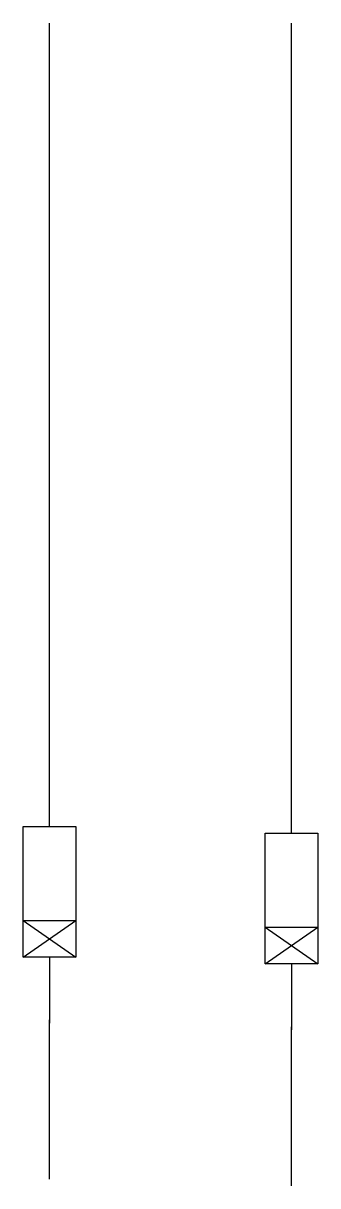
# Model space of a CAD drawing. Extents: x -21176 to 41123, y 80777 to 162275.
# Drawn here: x 18269.57 to 18276.51, y 162248.1 to 162275.5 of the extents above.
import ezdxf

# ---------------------------------------------------------------- set-up
doc = ezdxf.new("R2010")
doc.units = 0
doc.header["$MEASUREMENT"] = 0

# ---------------------------------------------------------------- blocks, each defined once
blk = doc.blocks.new('电磁阀线圈')
at = {"linetype": 'ByBlock'}
for p, q in [((-1854.614, -795.92), (-1853.75, -797.158)), ((-1853.75, -795.92), (-1854.614, -797.158)), ((-1853.75, -795.92), (-1853.75, -797.158)), ((-1854.614, -796.539), (-1856.17, -796.539)), ((-1851.531, -796.539), (-1849.974, -796.539))]:
    blk.add_line(p, q, dxfattribs=at)
blk.add_lwpolyline([(-1854.614, -795.92), (-1851.531, -795.92), (-1851.531, -797.158), (-1854.614, -797.158)], close=True, dxfattribs=at)

msp = doc.modelspace()

# ---------------------------------------------------------------- linework, layer by layer
for p, q in [((18270.187, 162257.97, 550.938), (18270.188, 162275.496, 550.938)), ((18275.895, 162257.971, 550.938), (18275.896, 162275.497, 550.938)), ((18270.187, 162248.259, 550.938), (18270.187, 162252.008, 550.938)), ((18275.895, 162248.102, 550.938), (18275.895, 162251.85, 550.938))]:
    msp.add_line(p, q)

# ---------------------------------------------------------------- block references
at = {"linetype": 'ByBlock', "rotation": 90}
for p in [(17473.649, 164108.102, 550.938), (17479.357, 164107.945, 550.938)]:
    msp.add_blockref('电磁阀线圈', p, dxfattribs=at)

doc.saveas('drawing.dxf')
